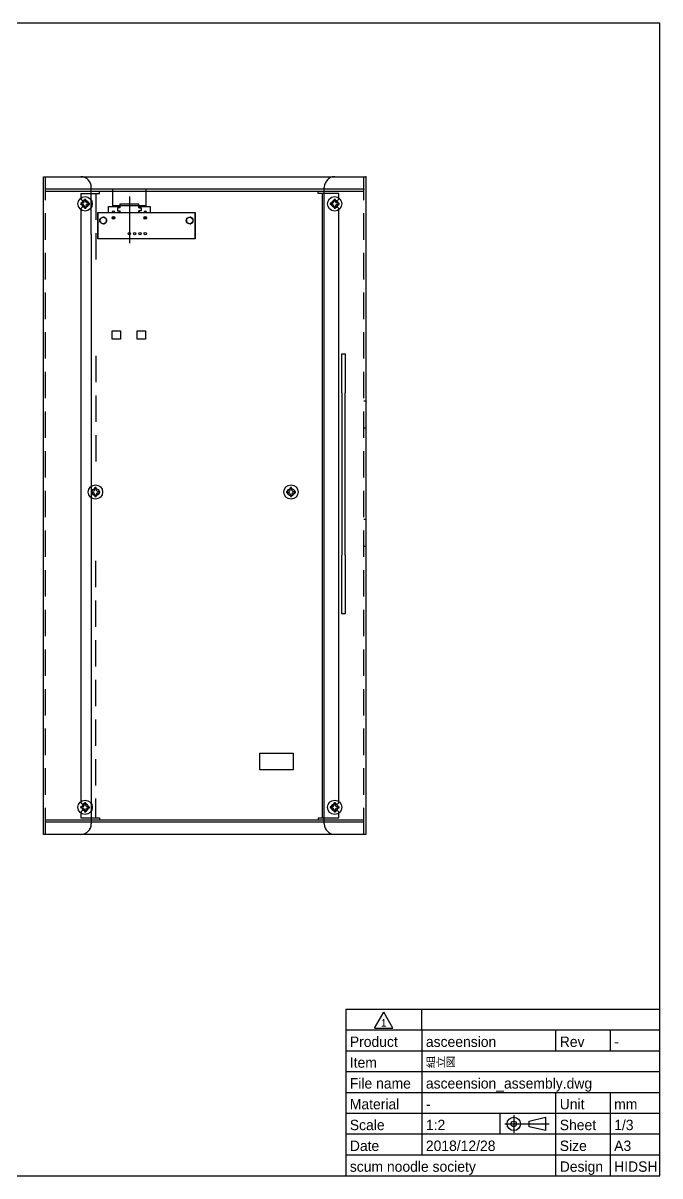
# Model space of a CAD drawing. Extents: x -373 to 810, y -140 to 564.
# Drawn here: x 504 to 810, y 10 to 564 of the extents above; entities that cross this region are included whole.
import ezdxf
from ezdxf.enums import TextEntityAlignment as Align

# ---------------------------------------------------------------- set-up
doc = ezdxf.new("R2010")
doc.units = 0
doc.header["$PDSIZE"] = -3
doc.linetypes.add('CENTER', pattern=[50.8, 31.75, -6.35, 6.35, -6.35])
doc.linetypes.add('DASH2', pattern=[19.05, 12.7, -6.35])
doc.layers.get('0').update_dxf_attribs({"linetype": 'CONTINUOUS'})
for name, color, linetype in [('CASE_BASE', 31, 'CONTINUOUS'), ('CASE_TOP', 171, 'CONTINUOUS'), ('DIM', 2, 'CONTINUOUS'), ('PARTS', 134, 'CONTINUOUS'), ('PCB_TYPE_C', 6, 'CONTINUOUS'), ('ZUWAKU', 7, 'CONTINUOUS')]:
    doc.layers.add(name, color=color, linetype=linetype)
doc.styles.get("Standard").update_dxf_attribs({"font": 'FC-Txt.shx', "height": 6, "bigfont": '@ARExtfont2.shx'})

# ---------------------------------------------------------------- blocks, each defined once
blk = doc.blocks.new('TITLE')
at = {"layer": 'ZUWAKU'}
for p, q in [((-75.54, 35), (-75.54, 0)), ((0, 35), (-75.54, 35)), ((-57.26, 35), (-57.26, 5)), ((-25.08, 35), (-25.08, 30)), ((-12, 35), (-12, 30)), ((0, 30), (-75.54, 30)), ((0, 25), (-75.54, 25)), ((0, 20), (-75.54, 20)), ((-25.08, 20), (-25.08, 0)), ((-12, 20), (-12, 0)), ((0, 15), (-75.54, 15)), ((-38.48, 15), (-38.48, 10)), ((-31.44, 13.17), (-27.5, 14.11)), ((-27.5, 14.11), (-27.5, 10.89)), ((-31.44, 11.83), (-31.44, 13.17)), ((-27.5, 10.89), (-31.44, 11.83)), ((0, 10), (-75.54, 10)), ((0, 5), (-75.54, 5))]:
    blk.add_line(p, q, dxfattribs=at)
at = {"layer": 'ZUWAKU', "linetype": 'CENTER'}
for p, q in [((-35.14, 14.61), (-35.14, 10.39)), ((-37.25, 12.5), (-26.66, 12.5))]:
    blk.add_line(p, q, dxfattribs=at)
at = {"layer": 'ZUWAKU'}
for radius in [1.61, 0.672]:
    blk.add_circle((-35.14, 12.5), radius, dxfattribs=at)
for tag, p in [('PRODUCT', (-56.26, 31)), ('REV', (-11, 31)), ('ITEM', (-56.26, 26)), ('FILE_NAME', (-56.26, 21)), ('MATERIAL', (-56.26, 16)), ('UNIT', (-11, 16)), ('SCALE', (-56.26, 11)), ('SHEET', (-11, 11)), ('DATE', (-56.26, 6)), ('SIZE', (-11, 6)), ('COMPANY', (-74.54, 1)), ('DESIGNED', (-11, 1))]:
    blk.add_attdef(tag, p, '', height=2.5)
for s, p in [('Product', (-74.54, 31)), ('Rev', (-24.08, 31)), ('Item', (-74.54, 26)), ('File name', (-74.54, 21)), ('Material', (-74.54, 16)), ('Unit', (-24.08, 16)), ('Scale', (-74.54, 11)), ('Sheet', (-24.08, 11)), ('Date', (-74.54, 6)), ('Size', (-24.08, 6)), ('Design', (-24.08, 1))]:
    blk.add_text(s, height=2.5, dxfattribs=at).set_placement(p)
blk = doc.blocks.new('MOD_MARK')
at = {"layer": 'ZUWAKU'}
for p, q in [((6.92, 0.5), (9.14, 4.36)), ((11.37, 0.5), (9.14, 4.36)), ((6.92, 0.5), (11.37, 0.5))]:
    blk.add_line(p, q, dxfattribs=at)
blk.add_text('1', height=1.79, dxfattribs=at).set_placement((9.14, 1.79), align=Align.MIDDLE_CENTER)

msp = doc.modelspace()

# ---------------------------------------------------------------- linework, layer by layer
at = {"layer": 'CASE_BASE'}
for p, q in [((667.648, 484.135), (514.648, 484.135)), ((514.648, 483.135), (514.648, 484.135)), ((667.648, 483.135), (514.648, 483.135)), ((531.648, 482.135), (531.648, 479.735)), ((531.648, 482.135), (540.648, 482.135)), ((540.648, 482.135), (540.648, 483.135)), ((645.68, 482.135), (645.68, 483.135)), ((655.648, 482.135), (645.68, 482.135)), ((647.68, 482.135), (647.68, 182.135)), ((655.648, 479.735), (655.648, 482.135)), ((667.648, 483.135), (667.648, 484.135)), ((533.648, 478.735), (532.648, 478.735)), ((653.648, 478.735), (654.648, 478.735)), ((531.648, 474.535), (531.648, 345.135)), ((533.648, 475.535), (532.648, 475.535)), ((653.648, 475.535), (654.648, 475.535)), ((655.648, 189.735), (655.648, 474.535)), ((531.648, 345.135), (531.648, 189.735)), ((533.648, 188.735), (532.648, 188.735)), ((653.648, 188.735), (654.68, 188.735)), ((531.648, 184.535), (531.648, 182.135)), ((533.648, 185.535), (532.648, 185.535)), ((653.648, 185.535), (654.68, 185.535)), ((655.648, 182.135), (655.648, 184.535)), ((514.648, 180.135), (514.648, 181.135)), ((514.648, 181.135), (667.648, 181.135)), ((514.648, 180.135), (667.648, 180.135)), ((531.648, 182.135), (540.648, 182.135)), ((540.648, 182.135), (540.648, 181.135)), ((645.648, 182.135), (655.648, 182.135)), ((645.648, 182.135), (645.648, 181.135)), ((667.648, 180.135), (667.648, 181.135))]:
    msp.add_line(p, q, dxfattribs=at)
at = {"layer": 'CASE_BASE', "linetype": 'DASH2'}
for p, q in [((538.748, 482.135), (538.748, 450.236)), ((538.748, 404.07), (538.748, 351.766)), ((538.648, 305.599), (538.648, 182.135))]:
    msp.add_line(p, q, dxfattribs=at)
at = {"layer": 'CASE_BASE'}
msp.add_lwpolyline([(562.862, 484.135), (562.862, 476.135), (547.012, 476.135), (547.012, 484.135)], dxfattribs=at)
for points in [[(550.648, 416.135), (550.648, 412.135), (546.648, 412.135), (546.648, 416.135)], [(562.648, 416.135), (562.648, 412.135), (558.648, 412.135), (558.648, 416.135)], [(633.648, 213.135), (633.648, 205.135), (617.648, 205.135), (617.648, 213.135)]]:
    msp.add_lwpolyline(points, close=True, dxfattribs=at)
for centre, radius in [((542.273, 469.144), 1.6), ((583.88, 469.135), 1.6), ((538.648, 338.635), 1.75), ((632.648, 338.635), 1.75)]:
    msp.add_circle(centre, radius, dxfattribs=at)
for centre, radius, start, end in [((532.648, 479.735), 1, 180, 270), ((533.648, 477.135), 1.6, 270, 90), ((653.648, 477.135), 1.6, 90, 270), ((654.648, 479.735), 1, 270, 0), ((532.648, 474.535), 1, 90, 180), ((654.648, 474.535), 1, 0, 90), ((532.648, 189.735), 1, 180, 270), ((533.648, 187.135), 1.6, 270, 90), ((653.648, 187.135), 1.6, 90, 270), ((654.648, 189.735), 1, 270, 0), ((532.648, 184.535), 1, 90, 180), ((654.648, 184.535), 1, 0, 90)]:
    msp.add_arc(centre, radius, start, end, dxfattribs=at)
at = {"layer": 'CASE_TOP', "linetype": 'DASH2'}
for p, q in [((514.648, 174.135), (514.648, 490.135)), ((667.648, 174.135), (667.648, 490.135))]:
    msp.add_line(p, q, dxfattribs=at)
at = {"layer": 'CASE_TOP'}
for p, q in [((652.816, 490.135), (668.648, 490.135)), ((536.648, 462.35), (536.648, 485.135)), ((648.648, 179.135), (648.648, 485.135)), ((536.648, 462.35), (536.648, 179.135)), ((657.148, 386.35), (657.148, 308.35)), ((658.748, 308.35), (658.748, 386.35)), ((668.648, 382.335), (667.648, 382.335)), ((668.648, 369.335), (667.648, 369.335)), ((668.648, 325.435), (667.648, 325.435)), ((668.648, 312.435), (667.648, 312.435)), ((668.648, 174.135), (652.816, 174.135))]:
    msp.add_line(p, q, dxfattribs=at)
msp.add_lwpolyline([(668.648, 490.135), (668.648, 174.135), (513.648, 174.135), (513.648, 490.135)], close=True, dxfattribs=at)
for points in [[(657.148, 386.35), (657.148, 405.11), (658.748, 405.11), (658.748, 386.35)], [(658.748, 308.35), (658.748, 280.11), (657.148, 280.11), (657.148, 308.35)]]:
    msp.add_lwpolyline(points, dxfattribs=at)
for centre in [(533.648, 477.135), (653.648, 477.135), (533.648, 187.135), (653.648, 187.135)]:
    msp.add_circle(centre, 1.6, dxfattribs=at)
for centre, start, end in [((531.648, 485.135), 0, 90), ((653.648, 485.135), 90, 180), ((531.648, 179.135), 270, 0), ((653.648, 179.135), 180, 270)]:
    msp.add_arc(centre, 5, start, end, dxfattribs=at)
at = {"layer": 'DIM'}
for p in [(668.648, 490.135), (667.648, 484.135)]:
    msp.add_point(p, dxfattribs=at)
at = {"layer": 'PARTS'}
for p, q in [((532.701, 477.536), (531.541, 477.435)), ((532.701, 476.733), (531.541, 476.835)), ((533.247, 478.082), (533.348, 479.242)), ((534.05, 478.082), (533.948, 479.242)), ((534.595, 477.536), (535.755, 477.435)), ((534.595, 476.733), (535.755, 476.835)), ((652.701, 477.536), (651.541, 477.435)), ((652.701, 476.733), (651.541, 476.835)), ((653.247, 478.082), (653.348, 479.242)), ((654.05, 478.082), (653.948, 479.242)), ((654.595, 477.536), (655.755, 477.435)), ((654.595, 476.733), (655.755, 476.835)), ((533.247, 476.188), (533.348, 475.027)), ((534.05, 476.188), (533.948, 475.027)), ((653.247, 476.188), (653.348, 475.027)), ((654.05, 476.188), (653.948, 475.027)), ((537.701, 339.036), (536.541, 338.935)), ((537.701, 338.233), (536.541, 338.335)), ((538.247, 339.582), (538.348, 340.742)), ((539.05, 339.582), (538.948, 340.742)), ((539.595, 339.036), (540.755, 338.935)), ((539.595, 338.233), (540.755, 338.335)), ((631.701, 339.036), (630.541, 338.935)), ((631.701, 338.233), (630.541, 338.335)), ((632.247, 339.582), (632.348, 340.742)), ((633.05, 339.582), (632.948, 340.742)), ((633.595, 339.036), (634.755, 338.935)), ((633.595, 338.233), (634.755, 338.335)), ((538.247, 337.688), (538.348, 336.527)), ((539.05, 337.688), (538.948, 336.527)), ((632.247, 337.688), (632.348, 336.527)), ((633.05, 337.688), (632.948, 336.527)), ((533.247, 188.082), (533.348, 189.242)), ((534.05, 188.082), (533.948, 189.242)), ((653.247, 188.082), (653.348, 189.242)), ((654.05, 188.082), (653.948, 189.242)), ((532.701, 187.536), (531.541, 187.435)), ((532.701, 186.733), (531.541, 186.835)), ((533.247, 186.188), (533.348, 185.027)), ((534.05, 186.188), (533.948, 185.027)), ((534.595, 187.536), (535.755, 187.435)), ((534.595, 186.733), (535.755, 186.835)), ((652.701, 187.536), (651.541, 187.435)), ((652.701, 186.733), (651.541, 186.835)), ((653.247, 186.188), (653.348, 185.027)), ((654.05, 186.188), (653.948, 185.027)), ((654.595, 187.536), (655.755, 187.435)), ((654.595, 186.733), (655.755, 186.835))]:
    msp.add_line(p, q, dxfattribs=at)
for centre in [(533.648, 477.135), (653.648, 477.135), (538.648, 338.635), (632.648, 338.635), (533.648, 187.135), (653.648, 187.135)]:
    msp.add_circle(centre, 3.45, dxfattribs=at)
for centre, radius, start, end in [((533.648, 477.135), 2.128, 171.89733, 188.10267), ((532.649, 478.134), 0.6, 275, 355), ((532.649, 476.135), 0.6, 5, 85), ((533.648, 477.135), 2.128, 81.89733, 98.10267), ((534.647, 478.134), 0.6, 185, 265), ((534.647, 476.135), 0.6, 95, 175), ((533.648, 477.135), 2.128, 351.89733, 8.10267), ((653.648, 477.135), 2.128, 171.89733, 188.10267), ((652.649, 478.134), 0.6, 275, 355), ((652.649, 476.135), 0.6, 5, 85), ((653.648, 477.135), 2.128, 81.89733, 98.10267), ((654.647, 478.134), 0.6, 185, 265), ((654.647, 476.135), 0.6, 95, 175), ((653.648, 477.135), 2.128, 351.89733, 8.10267), ((533.648, 477.135), 2.128, 261.89733, 278.10267), ((653.648, 477.135), 2.128, 261.89733, 278.10267), ((538.648, 338.635), 2.128, 171.89733, 188.10267), ((537.649, 339.634), 0.6, 275, 355), ((537.649, 337.635), 0.6, 5, 85), ((538.648, 338.635), 2.128, 81.89733, 98.10267), ((539.647, 339.634), 0.6, 185, 265), ((539.647, 337.635), 0.6, 95, 175), ((538.648, 338.635), 2.128, 351.89733, 8.10267), ((632.648, 338.635), 2.128, 171.89733, 188.10267), ((631.649, 339.634), 0.6, 275, 355), ((631.649, 337.635), 0.6, 5, 85), ((632.648, 338.635), 2.128, 81.89733, 98.10267), ((633.647, 339.634), 0.6, 185, 265), ((633.647, 337.635), 0.6, 95, 175), ((632.648, 338.635), 2.128, 351.89733, 8.10267), ((538.648, 338.635), 2.128, 261.89733, 278.10267), ((632.648, 338.635), 2.128, 261.89733, 278.10267), ((533.648, 187.135), 2.128, 81.89733, 98.10267), ((653.648, 187.135), 2.128, 81.89733, 98.10267), ((533.648, 187.135), 2.128, 171.89733, 188.10267), ((532.649, 188.134), 0.6, 275, 355), ((532.649, 186.135), 0.6, 5, 85), ((533.648, 187.135), 2.128, 261.89733, 278.10267), ((534.647, 188.134), 0.6, 185, 265), ((534.647, 186.135), 0.6, 95, 175), ((533.648, 187.135), 2.128, 351.89733, 8.10267), ((653.648, 187.135), 2.128, 171.89733, 188.10267), ((652.649, 188.134), 0.6, 275, 355), ((652.649, 186.135), 0.6, 5, 85), ((653.648, 187.135), 2.128, 261.89733, 278.10267), ((654.647, 188.134), 0.6, 185, 265), ((654.647, 186.135), 0.6, 95, 175), ((653.648, 187.135), 2.128, 351.89733, 8.10267)]:
    msp.add_arc(centre, radius, start, end, dxfattribs=at)
at = {"layer": 'PCB_TYPE_C'}
for p, q in [((550.457, 477.135), (559.417, 477.135)), ((550.457, 475.235), (550.457, 477.135)), ((559.417, 475.235), (559.417, 477.135)), ((539.796, 472.954), (586.575, 472.954)), ((539.796, 460.254), (539.796, 472.954)), ((540.014, 460.254), (540.014, 472.954)), ((544.937, 472.954), (544.937, 475.894)), ((544.937, 475.894), (550.267, 475.894)), ((550.457, 475.235), (549.187, 475.235)), ((549.187, 475.235), (549.187, 473.835)), ((549.187, 473.835), (550.457, 473.835)), ((550.267, 475.235), (550.267, 475.894)), ((550.267, 472.954), (550.267, 473.835)), ((550.457, 472.954), (550.457, 473.835)), ((559.417, 475.235), (560.687, 475.235)), ((560.687, 473.835), (559.417, 473.835)), ((559.417, 472.954), (559.417, 473.835)), ((559.607, 475.894), (559.607, 475.235)), ((559.607, 475.894), (564.937, 475.894)), ((559.607, 473.835), (559.607, 472.954)), ((560.687, 475.235), (560.687, 473.835)), ((564.937, 475.894), (564.937, 472.954)), ((586.357, 472.954), (586.357, 460.254)), ((586.575, 472.954), (586.575, 460.254)), ((586.575, 460.254), (539.796, 460.254))]:
    msp.add_line(p, q, dxfattribs=at)
at = {"layer": 'PCB_TYPE_C', "linetype": 'CENTER'}
msp.add_line((554.937, 480.717), (554.937, 458.156), dxfattribs=at)
at = {"layer": 'PCB_TYPE_C'}
for points in [[(542.382, 467.544), (542.094, 467.575), (541.817, 467.666), (541.562, 467.813), (541.338, 468.012), (541.154, 468.255), (541.018, 468.531), (540.934, 468.832), (540.906, 469.144), (540.934, 469.456), (541.018, 469.756), (541.154, 470.033), (541.338, 470.275), (541.562, 470.474), (541.817, 470.622), (542.094, 470.713), (542.382, 470.744), (542.67, 470.713), (542.946, 470.622), (543.202, 470.474), (543.425, 470.275), (543.609, 470.033), (543.745, 469.756), (543.829, 469.456), (543.858, 469.144), (543.829, 468.832), (543.745, 468.531), (543.609, 468.255), (543.425, 468.012), (543.202, 467.813), (542.946, 467.666), (542.67, 467.575)], [(583.989, 467.544), (583.702, 467.575), (583.425, 467.666), (583.169, 467.813), (582.946, 468.012), (582.762, 468.255), (582.626, 468.531), (582.542, 468.832), (582.513, 469.144), (582.542, 469.456), (582.626, 469.756), (582.762, 470.033), (582.946, 470.275), (583.169, 470.474), (583.425, 470.622), (583.702, 470.713), (583.989, 470.744), (584.277, 470.713), (584.554, 470.622), (584.809, 470.474), (585.033, 470.275), (585.217, 470.033), (585.353, 469.756), (585.437, 469.456), (585.465, 469.144), (585.437, 468.832), (585.353, 468.531), (585.217, 468.255), (585.033, 468.012), (584.809, 467.813), (584.554, 467.666), (584.277, 467.575)]]:
    msp.add_lwpolyline(points, close=True, dxfattribs=at)
for points in [[(542.491, 467.544), (542.8, 467.575), (543.097, 467.666), (543.371, 467.813), (543.611, 468.012), (543.809, 468.255), (543.955, 468.531), (544.045, 468.832), (544.076, 469.144), (544.045, 469.456), (543.955, 469.756), (543.809, 470.033), (543.611, 470.275), (543.371, 470.474), (543.097, 470.622), (542.8, 470.713), (542.491, 470.744)], [(584.099, 467.544), (584.408, 467.575), (584.705, 467.666), (584.979, 467.813), (585.219, 468.012), (585.416, 468.255), (585.563, 468.531), (585.653, 468.832), (585.684, 469.144), (585.653, 469.456), (585.563, 469.756), (585.416, 470.033), (585.219, 470.275), (584.979, 470.474), (584.705, 470.622), (584.408, 470.713), (584.099, 470.744)]]:
    msp.add_lwpolyline(points, dxfattribs=at)
for centre, radius in [((547.317, 470.414), 0.6), ((562.557, 470.414), 0.6), ((547.317, 470.414), 0.3), ((562.557, 470.414), 0.3), ((554.937, 462.794), 0.6), ((557.477, 462.794), 0.6), ((560.017, 462.794), 0.6), ((562.557, 462.794), 0.6)]:
    msp.add_circle(centre, radius, dxfattribs=at)
for centre in [(547.317, 472.954), (562.557, 472.954)]:
    msp.add_arc(centre, 0.6, 0, 180, dxfattribs=at)
msp.add_point((539.796, 469.144), dxfattribs=at)
at = {"layer": 'ZUWAKU'}
for p, q in [((810, 90), (658.917, 90)), ((658.917, 90), (658.917, 80)), ((695.486, 80), (695.486, 90))]:
    msp.add_line(p, q, dxfattribs=at)
msp.add_lwpolyline([(10, 564), (10, 10), (810, 10), (810, 564)], close=True, dxfattribs=at)

# ---------------------------------------------------------------- block references
at = {"layer": 'ZUWAKU', "xscale": 2, "yscale": 2, "zscale": 2}
msp.add_blockref('MOD_MARK', (658.917, 80), dxfattribs=at)
msp.add_blockref('TITLE', (810, 10), dxfattribs=at).add_auto_attribs({'PRODUCT': 'asceension', 'REV': '-', 'ITEM': '組立図', 'MATERIAL': '-', 'SCALE': '1:2', 'DATE': '2018/12/28', 'SHEET': '1/3', 'SIZE': 'A3', 'UNIT': 'mm', 'DESIGNED': 'HIDSH', 'COMPANY': 'scum noodle society', 'FILE_NAME': 'asceension_assembly.dwg'})

doc.saveas('drawing.dxf')
